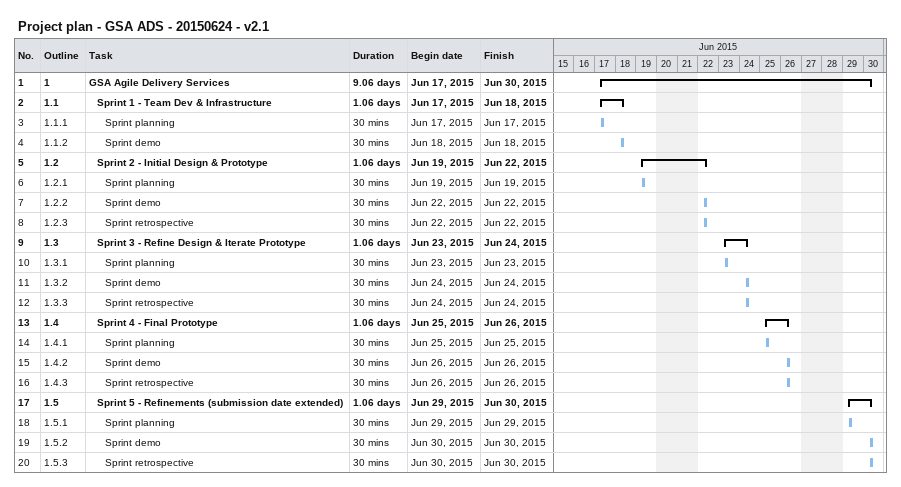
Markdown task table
Project plan - GSA ADS - 20150624 - v2.1

| ID | WBS | Task | Duration | Start | Finish |
|---|---|---|---|---|---|
| 1 | 1 | **GSA Agile Delivery Services** | 9.06d | 2015-06-17 | 2015-06-30 |
| 2 | 1.1 | **Sprint 1 - Team Dev & Infrastructure** | 1.06d | 2015-06-17 | 2015-06-18 |
| 3 | 1.1.1 | Sprint planning | 30min | 2015-06-17 | 2015-06-17 |
| 4 | 1.1.2 | Sprint demo | 30min | 2015-06-18 | 2015-06-18 |
| 5 | 1.2 | **Sprint 2 - Initial Design & Prototype** | 1.06d | 2015-06-19 | 2015-06-22 |
| 6 | 1.2.1 | Sprint planning | 30min | 2015-06-19 | 2015-06-19 |
| 7 | 1.2.2 | Sprint demo | 30min | 2015-06-22 | 2015-06-22 |
| 8 | 1.2.3 | Sprint retrospective | 30min | 2015-06-22 | 2015-06-22 |
| 9 | 1.3 | **Sprint 3 - Refine Design & Iterate Prototype** | 1.06d | 2015-06-23 | 2015-06-24 |
| 10 | 1.3.1 | Sprint planning | 30min | 2015-06-23 | 2015-06-23 |
| 11 | 1.3.2 | Sprint demo | 30min | 2015-06-24 | 2015-06-24 |
| 12 | 1.3.3 | Sprint retrospective | 30min | 2015-06-24 | 2015-06-24 |
| 13 | 1.4 | **Sprint 4 - Final Prototype** | 1.06d | 2015-06-25 | 2015-06-26 |
| 14 | 1.4.1 | Sprint planning | 30min | 2015-06-25 | 2015-06-25 |
| 15 | 1.4.2 | Sprint demo | 30min | 2015-06-26 | 2015-06-26 |
| 16 | 1.4.3 | Sprint retrospective | 30min | 2015-06-26 | 2015-06-26 |
| 17 | 1.5 | **Sprint 5 - Refinements (submission date extended)** | 1.06d | 2015-06-29 | 2015-06-30 |
| 18 | 1.5.1 | Sprint planning | 30min | 2015-06-29 | 2015-06-29 |
| 19 | 1.5.2 | Sprint demo | 30min | 2015-06-30 | 2015-06-30 |
| 20 | 1.5.3 | Sprint retrospective | 30min | 2015-06-30 | 2015-06-30 |
